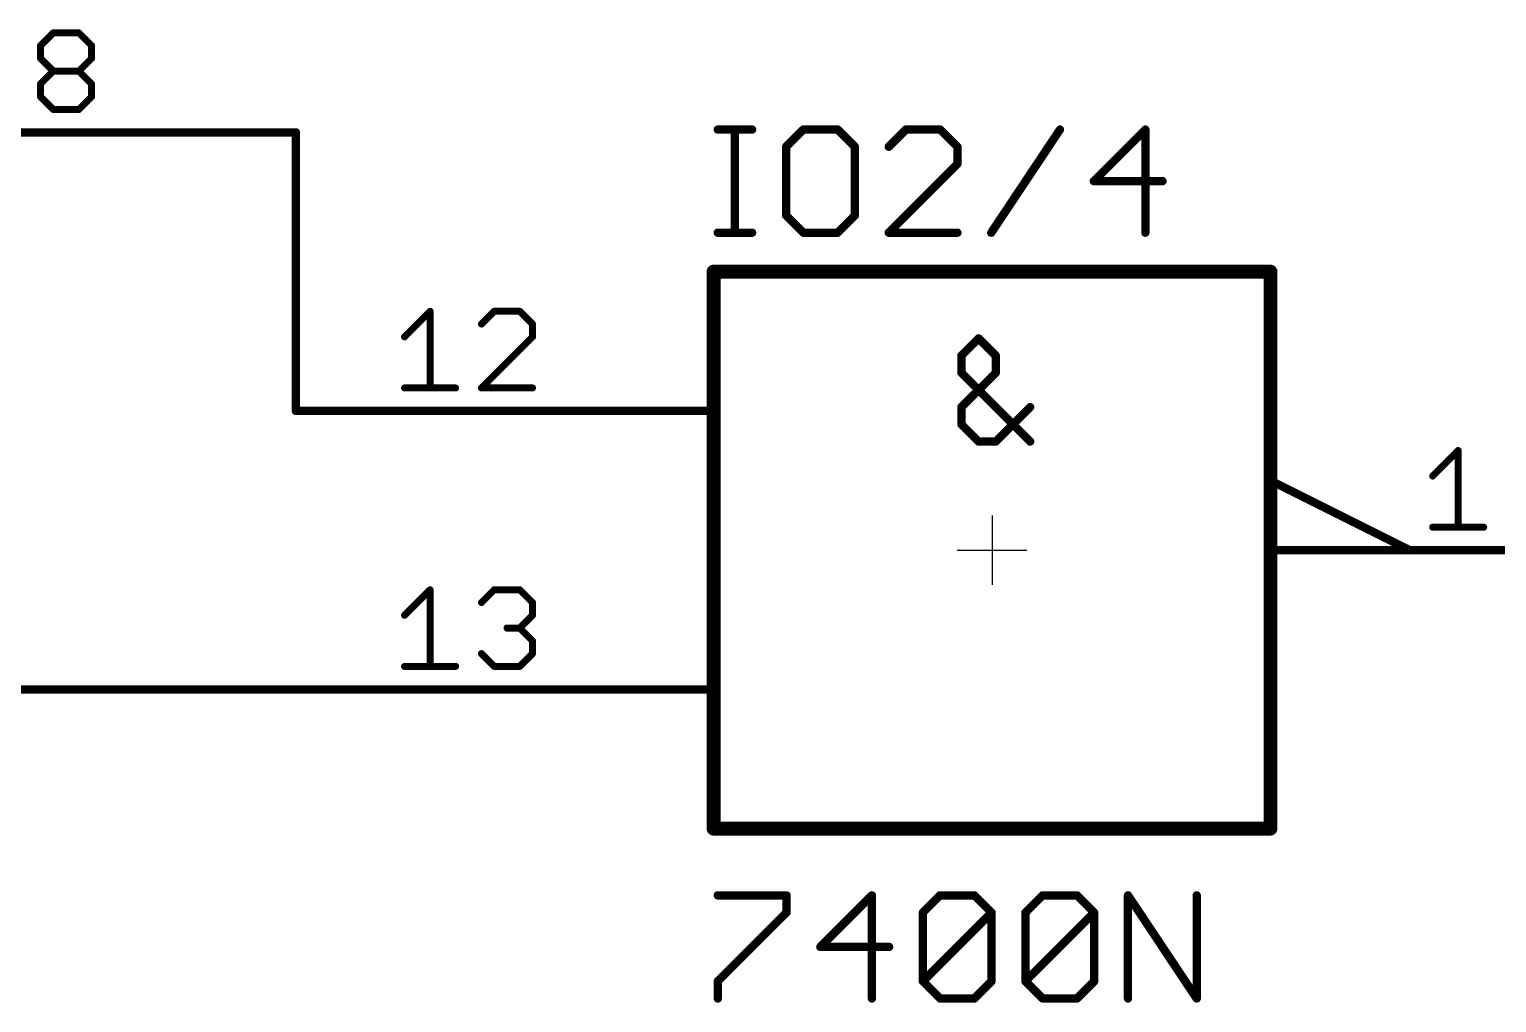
# Model space of a CAD drawing. Extents: x -34 to 81, y -13 to 101.
# Drawn here: x -4.86 to 21.91, y 17.14 to 34.9 of the extents above; entities that cross this region are included whole.
import ezdxf

# ---------------------------------------------------------------- set-up
doc = ezdxf.new("R2010")
doc.units = 0
for name, color, linetype in [('91', 94, 'CONTINUOUS'), ('94', 14, 'CONTINUOUS'), ('95', 250, 'CONTINUOUS'), ('96', 250, 'CONTINUOUS')]:
    doc.layers.add(name, color=color, linetype=linetype)

msp = doc.modelspace()

# ---------------------------------------------------------------- linework, layer by layer
at = {"layer": '91', "const_width": 0.1524}
for points in [[(-2.54, 33.02), (0, 33.02)], [(0, 33.02), (0, 27.94)], [(0, 27.94), (2.54, 27.94)], [(2.54, 22.86), (-30.48, 22.86)]]:
    msp.add_lwpolyline(points, dxfattribs=at)
at = {"layer": '91', "const_width": 0.0762}
for points in [[(-2.54, 33.0581, 1), (-2.54, 32.9819)], [(0.0381, 33.02, 1), (-0.0381, 33.02)], [(0, 32.9819, 1), (0, 33.0581)], [(0, 27.9781, 1), (0, 27.9019)], [(-0.0381, 27.94, 1), (0.0381, 27.94)], [(2.54, 27.9019, 1), (2.54, 27.9781)], [(2.54, 22.8219, 1), (2.54, 22.8981)]]:
    msp.add_lwpolyline(points, format="xyb", dxfattribs=at)
at = {"layer": '94'}
for p, q in [((12.7, 26.035), (12.7, 24.765)), ((12.065, 25.4), (13.335, 25.4))]:
    msp.add_line(p, q, dxfattribs=at)
for points, const_width in [([(-2.54, 33.02), (-5.08, 33.02)], 0.1524), ([(17.78, 30.48), (7.62, 30.48)], 0.254), ([(7.62, 27.94), (7.62, 30.48)], 0.254), ([(17.78, 30.48), (17.78, 26.67)], 0.254), ([(12.4547, 29.2624), (12.1412, 28.9489)], 0.1524), ([(12.7683, 28.9489), (12.4547, 29.2624)], 0.1524), ([(12.1412, 28.9489), (12.1412, 28.6353)], 0.1524), ([(12.7683, 28.6353), (12.7683, 28.9489)], 0.1524), ([(12.1412, 28.0083), (12.7683, 28.6353)], 0.1524), ([(12.1412, 28.6353), (13.3953, 27.3812)], 0.1524), ([(2.54, 27.94), (5.08, 27.94)], 0.1524), ([(5.08, 27.94), (7.62, 27.94)], 0.1524), ([(7.62, 22.86), (7.62, 27.94)], 0.254), ([(12.1412, 27.6947), (12.1412, 28.0083)], 0.1524), ([(13.3953, 28.0083), (12.7683, 27.3812)], 0.1524), ([(12.4547, 27.3812), (12.1412, 27.6947)], 0.1524), ([(12.7683, 27.3812), (12.4547, 27.3812)], 0.1524), ([(17.78, 26.67), (17.78, 25.4)], 0.254), ([(20.32, 25.4), (17.78, 26.67)], 0.1524), ([(17.78, 25.4), (17.78, 20.32)], 0.254), ([(17.78, 25.4), (20.32, 25.4)], 0.1524), ([(22.86, 25.4), (20.32, 25.4)], 0.1524), ([(2.54, 22.86), (5.08, 22.86)], 0.1524), ([(5.08, 22.86), (7.62, 22.86)], 0.1524), ([(7.62, 20.32), (7.62, 22.86)], 0.254), ([(7.62, 20.32), (17.78, 20.32)], 0.254)]:
    msp.add_lwpolyline(points, dxfattribs=dict(at, const_width=const_width))
for points, const_width in [([(-2.54, 32.9819, 1), (-2.54, 33.0581)], 0.0762), ([(7.62, 30.5435, 1), (7.62, 30.4165)], 0.127), ([(7.6835, 30.48, 1), (7.5565, 30.48)], 0.127), ([(17.8435, 30.48, 1), (17.7165, 30.48)], 0.127), ([(17.78, 30.4165, 1), (17.78, 30.5435)], 0.127), ([(12.4817, 29.2893, 1), (12.4278, 29.2355)], 0.0762), ([(12.4817, 29.2355, 1), (12.4278, 29.2893)], 0.0762), ([(12.1793, 28.9489, 1), (12.1031, 28.9489)], 0.0762), ([(12.1143, 28.9758, 1), (12.1681, 28.9219)], 0.0762), ([(12.8064, 28.9489, 1), (12.7302, 28.9489)], 0.0762), ([(12.7413, 28.9219, 1), (12.7952, 28.9758)], 0.0762), ([(12.1681, 28.6623, 1), (12.1143, 28.6084)], 0.0762), ([(12.1031, 28.6353, 1), (12.1793, 28.6353)], 0.0762), ([(12.7302, 28.6353, 1), (12.8064, 28.6353)], 0.0762), ([(12.7952, 28.6084, 1), (12.7413, 28.6623)], 0.0762), ([(2.54, 27.9781, 1), (2.54, 27.9019)], 0.0762), ([(5.08, 27.9781, 1), (5.08, 27.9019)], 0.0762), ([(5.08, 27.9019, 1), (5.08, 27.9781)], 0.0762), ([(7.6835, 27.94, 1), (7.5565, 27.94)], 0.127), ([(7.5565, 27.94, 1), (7.6835, 27.94)], 0.127), ([(7.62, 27.9019, 1), (7.62, 27.9781)], 0.0762), ([(12.1793, 28.0083, 1), (12.1031, 28.0083)], 0.0762), ([(12.1143, 28.0352, 1), (12.1681, 27.9813)], 0.0762), ([(13.4223, 27.9813, 1), (13.3684, 28.0352)], 0.0762), ([(12.1681, 27.7217, 1), (12.1143, 27.6678)], 0.0762), ([(12.1031, 27.6947, 1), (12.1793, 27.6947)], 0.0762), ([(12.4547, 27.4193, 1), (12.4547, 27.3431)], 0.0762), ([(12.4278, 27.3543, 1), (12.4817, 27.4081)], 0.0762), ([(12.7413, 27.4081, 1), (12.7952, 27.3543)], 0.0762), ([(12.7683, 27.3431, 1), (12.7683, 27.4193)], 0.0762), ([(13.3684, 27.3543, 1), (13.4223, 27.4081)], 0.0762), ([(17.8435, 26.67, 1), (17.7165, 26.67)], 0.127), ([(17.7165, 26.67, 1), (17.8435, 26.67)], 0.127), ([(17.797, 26.7041, 1), (17.763, 26.6359)], 0.0762), ([(17.8435, 25.4, 1), (17.7165, 25.4)], 0.127), ([(17.7165, 25.4, 1), (17.8435, 25.4)], 0.127), ([(17.78, 25.4381, 1), (17.78, 25.3619)], 0.0762), ([(20.32, 25.4381, 1), (20.32, 25.3619)], 0.0762), ([(20.303, 25.3659, 1), (20.337, 25.4341)], 0.0762), ([(20.32, 25.3619, 1), (20.32, 25.4381)], 0.0762), ([(2.54, 22.8981, 1), (2.54, 22.8219)], 0.0762), ([(5.08, 22.8981, 1), (5.08, 22.8219)], 0.0762), ([(5.08, 22.8219, 1), (5.08, 22.8981)], 0.0762), ([(7.6835, 22.86, 1), (7.5565, 22.86)], 0.127), ([(7.5565, 22.86, 1), (7.6835, 22.86)], 0.127), ([(7.62, 22.8219, 1), (7.62, 22.8981)], 0.0762), ([(7.62, 20.3835, 1), (7.62, 20.2565)], 0.127), ([(7.5565, 20.32, 1), (7.6835, 20.32)], 0.127), ([(17.7165, 20.32, 1), (17.8435, 20.32)], 0.127), ([(17.78, 20.2565, 1), (17.78, 20.3835)], 0.127)]:
    msp.add_lwpolyline(points, format="xyb", dxfattribs=dict(at, const_width=const_width))
at = {"layer": '95'}
for points, const_width in [([(-4.6609, 34.6043), (-4.4279, 34.8373)], 0.127), ([(-4.4279, 34.8373), (-3.9618, 34.8373)], 0.127), ([(-3.9618, 34.8373), (-3.7288, 34.6043)], 0.127), ([(-4.6609, 34.3712), (-4.6609, 34.6043)], 0.127), ([(-3.7288, 34.6043), (-3.7288, 34.3712)], 0.127), ([(-4.4279, 34.1382), (-4.6609, 34.3712)], 0.127), ([(-3.7288, 34.3712), (-3.9618, 34.1382)], 0.127), ([(-4.6609, 33.9052), (-4.4279, 34.1382)], 0.127), ([(-4.4279, 34.1382), (-3.9618, 34.1382)], 0.127), ([(-3.9618, 34.1382), (-3.7288, 33.9052)], 0.127), ([(-4.6609, 33.6721), (-4.6609, 33.9052)], 0.127), ([(-4.4279, 33.4391), (-4.6609, 33.6721)], 0.127), ([(-3.7288, 33.6721), (-3.9618, 33.4391)], 0.127), ([(-3.7288, 33.9052), (-3.7288, 33.6721)], 0.127), ([(-3.9618, 33.4391), (-4.4279, 33.4391)], 0.127), ([(7.6962, 33.0724), (8.3233, 33.0724)], 0.1524), ([(8.0097, 31.1912), (8.0097, 33.0724)], 0.1524), ([(9.2571, 33.0724), (8.9436, 32.7589)], 0.1524), ([(9.8842, 33.0724), (9.2571, 33.0724)], 0.1524), ([(10.1977, 32.7589), (9.8842, 33.0724)], 0.1524), ([(11.1281, 33.0724), (10.8146, 32.7589)], 0.1524), ([(11.7552, 33.0724), (11.1281, 33.0724)], 0.1524), ([(12.0687, 32.7589), (11.7552, 33.0724)], 0.1524), ([(12.6856, 31.1912), (13.9398, 33.0724)], 0.1524), ([(15.4973, 33.0724), (14.5567, 32.1318)], 0.1524), ([(15.4973, 31.1912), (15.4973, 33.0724)], 0.1524), ([(8.9436, 32.7589), (8.9436, 31.5047)], 0.1524), ([(10.1977, 31.5047), (10.1977, 32.7589)], 0.1524), ([(12.0687, 32.4453), (12.0687, 32.7589)], 0.1524), ([(10.8146, 31.1912), (12.0687, 32.4453)], 0.1524), ([(14.5567, 32.1318), (15.8108, 32.1318)], 0.1524), ([(8.9436, 31.5047), (9.2571, 31.1912)], 0.1524), ([(9.8842, 31.1912), (10.1977, 31.5047)], 0.1524), ([(7.6962, 31.1912), (8.3233, 31.1912)], 0.1524), ([(9.2571, 31.1912), (9.8842, 31.1912)], 0.1524), ([(12.0687, 31.1912), (10.8146, 31.1912)], 0.1524), ([(1.9813, 29.2912), (2.4474, 29.7573)], 0.127), ([(2.4474, 29.7573), (2.4474, 28.3591)], 0.127), ([(3.6177, 29.7573), (3.3846, 29.5243)], 0.127), ([(4.0837, 29.7573), (3.6177, 29.7573)], 0.127), ([(4.3167, 29.5243), (4.0837, 29.7573)], 0.127), ([(4.3167, 29.2912), (4.3167, 29.5243)], 0.127), ([(3.3846, 28.3591), (4.3167, 29.2912)], 0.127), ([(1.9813, 28.3591), (2.9135, 28.3591)], 0.127), ([(4.3167, 28.3591), (3.3846, 28.3591)], 0.127), ([(20.7391, 26.7512), (21.2052, 27.2173)], 0.127), ([(21.2052, 27.2173), (21.2052, 25.8191)], 0.127), ([(20.7391, 25.8191), (21.6712, 25.8191)], 0.127), ([(1.9813, 24.2112), (2.4474, 24.6773)], 0.127), ([(2.4474, 24.6773), (2.4474, 23.2791)], 0.127), ([(3.3846, 24.4443), (3.6177, 24.6773)], 0.127), ([(3.6177, 24.6773), (4.0837, 24.6773)], 0.127), ([(4.0837, 24.6773), (4.3167, 24.4443)], 0.127), ([(4.3167, 24.4443), (4.3167, 24.2112)], 0.127), ([(4.3167, 24.2112), (4.0837, 23.9782)], 0.127), ([(4.0837, 23.9782), (3.8507, 23.9782)], 0.127), ([(4.0837, 23.9782), (4.3167, 23.7452)], 0.127), ([(3.6177, 23.2791), (3.3846, 23.5121)], 0.127), ([(4.3167, 23.5121), (4.0837, 23.2791)], 0.127), ([(4.3167, 23.7452), (4.3167, 23.5121)], 0.127), ([(1.9813, 23.2791), (2.9135, 23.2791)], 0.127), ([(4.0837, 23.2791), (3.6177, 23.2791)], 0.127)]:
    msp.add_lwpolyline(points, dxfattribs=dict(at, const_width=const_width))
for points, const_width in [([(-4.4279, 34.869, 1), (-4.4279, 34.8055)], 0.0635), ([(-4.4054, 34.8148, 1), (-4.4503, 34.8597)], 0.0635), ([(-3.9394, 34.8597, 1), (-3.9843, 34.8148)], 0.0635), ([(-3.9618, 34.8055, 1), (-3.9618, 34.869)], 0.0635), ([(-4.6834, 34.6267, 1), (-4.6384, 34.5818)], 0.0635), ([(-4.6292, 34.6043, 1), (-4.6926, 34.6043)], 0.0635), ([(-3.697, 34.6043, 1), (-3.7605, 34.6043)], 0.0635), ([(-3.7512, 34.5818, 1), (-3.7063, 34.6267)], 0.0635), ([(-4.6384, 34.3937, 1), (-4.6834, 34.3488)], 0.0635), ([(-4.6926, 34.3712, 1), (-4.6292, 34.3712)], 0.0635), ([(-3.7605, 34.3712, 1), (-3.697, 34.3712)], 0.0635), ([(-3.7063, 34.3488, 1), (-3.7512, 34.3937)], 0.0635), ([(-4.4279, 34.1699, 1), (-4.4279, 34.1064)], 0.0635), ([(-4.4503, 34.1157, 1), (-4.4054, 34.1606)], 0.0635), ([(-4.4054, 34.1157, 1), (-4.4503, 34.1606)], 0.0635), ([(-3.9394, 34.1606, 1), (-3.9843, 34.1157)], 0.0635), ([(-3.9843, 34.1606, 1), (-3.9394, 34.1157)], 0.0635), ([(-3.9618, 34.1064, 1), (-3.9618, 34.1699)], 0.0635), ([(-4.6834, 33.9276, 1), (-4.6384, 33.8827)], 0.0635), ([(-4.6384, 33.6946, 1), (-4.6834, 33.6497)], 0.0635), ([(-4.6292, 33.9052, 1), (-4.6926, 33.9052)], 0.0635), ([(-3.697, 33.9052, 1), (-3.7605, 33.9052)], 0.0635), ([(-3.7512, 33.8827, 1), (-3.7063, 33.9276)], 0.0635), ([(-3.7063, 33.6497, 1), (-3.7512, 33.6946)], 0.0635), ([(-4.6926, 33.6721, 1), (-4.6292, 33.6721)], 0.0635), ([(-4.4279, 33.4709, 1), (-4.4279, 33.4074)], 0.0635), ([(-4.4503, 33.4166, 1), (-4.4054, 33.4616)], 0.0635), ([(-3.9843, 33.4616, 1), (-3.9394, 33.4166)], 0.0635), ([(-3.9618, 33.4074, 1), (-3.9618, 33.4709)], 0.0635), ([(-3.7605, 33.6721, 1), (-3.697, 33.6721)], 0.0635), ([(7.6962, 33.1105, 1), (7.6962, 33.0343)], 0.0762), ([(8.0478, 33.0724, 1), (7.9716, 33.0724)], 0.0762), ([(8.3233, 33.0343, 1), (8.3233, 33.1105)], 0.0762), ([(9.2571, 33.1105, 1), (9.2571, 33.0343)], 0.0762), ([(9.284, 33.0455, 1), (9.2302, 33.0993)], 0.0762), ([(9.9111, 33.0993, 1), (9.8572, 33.0455)], 0.0762), ([(9.8842, 33.0343, 1), (9.8842, 33.1105)], 0.0762), ([(11.1281, 33.1105, 1), (11.1281, 33.0343)], 0.0762), ([(11.1551, 33.0455, 1), (11.1012, 33.0993)], 0.0762), ([(11.7821, 33.0993, 1), (11.7283, 33.0455)], 0.0762), ([(11.7552, 33.0343, 1), (11.7552, 33.1105)], 0.0762), ([(13.9715, 33.0513, 1), (13.9081, 33.0935)], 0.0762), ([(15.5354, 33.0724, 1), (15.4592, 33.0724)], 0.0762), ([(15.5242, 33.0455, 1), (15.4703, 33.0993)], 0.0762), ([(8.9166, 32.7858, 1), (8.9705, 32.7319)], 0.0762), ([(8.9817, 32.7589, 1), (8.9055, 32.7589)], 0.0762), ([(10.2358, 32.7589, 1), (10.1596, 32.7589)], 0.0762), ([(10.1708, 32.7319, 1), (10.2246, 32.7858)], 0.0762), ([(10.7877, 32.7858, 1), (10.8415, 32.7319)], 0.0762), ([(12.1068, 32.7589, 1), (12.0306, 32.7589)], 0.0762), ([(12.0418, 32.7319, 1), (12.0957, 32.7858)], 0.0762), ([(12.0306, 32.4453, 1), (12.1068, 32.4453)], 0.0762), ([(12.0957, 32.4184, 1), (12.0418, 32.4723)], 0.0762), ([(14.5567, 32.1699, 1), (14.5567, 32.0937)], 0.0762), ([(14.5297, 32.1587, 1), (14.5836, 32.1049)], 0.0762), ([(15.8108, 32.0937, 1), (15.8108, 32.1699)], 0.0762), ([(8.9705, 31.5317, 1), (8.9166, 31.4778)], 0.0762), ([(8.9055, 31.5047, 1), (8.9817, 31.5047)], 0.0762), ([(10.1596, 31.5047, 1), (10.2358, 31.5047)], 0.0762), ([(10.2246, 31.4778, 1), (10.1708, 31.5317)], 0.0762), ([(7.6962, 31.2293, 1), (7.6962, 31.1531)], 0.0762), ([(7.9716, 31.1912, 1), (8.0478, 31.1912)], 0.0762), ([(8.3233, 31.1531, 1), (8.3233, 31.2293)], 0.0762), ([(9.2571, 31.2293, 1), (9.2571, 31.1531)], 0.0762), ([(9.2302, 31.1643, 1), (9.284, 31.2181)], 0.0762), ([(9.8572, 31.2181, 1), (9.9111, 31.1643)], 0.0762), ([(9.8842, 31.1531, 1), (9.8842, 31.2293)], 0.0762), ([(10.8146, 31.2293, 1), (10.8146, 31.1531)], 0.0762), ([(10.7877, 31.2181, 1), (10.8415, 31.1643)], 0.0762), ([(12.0687, 31.1531, 1), (12.0687, 31.2293)], 0.0762), ([(12.6539, 31.2123, 1), (12.7173, 31.1701)], 0.0762), ([(15.4592, 31.1912, 1), (15.5354, 31.1912)], 0.0762), ([(2.4792, 29.7573, 1), (2.4157, 29.7573)], 0.0635), ([(2.4699, 29.7348, 1), (2.425, 29.7797)], 0.0635), ([(3.6177, 29.789, 1), (3.6177, 29.7255)], 0.0635), ([(3.6401, 29.7348, 1), (3.5952, 29.7797)], 0.0635), ([(4.1062, 29.7797, 1), (4.0613, 29.7348)], 0.0635), ([(4.0837, 29.7255, 1), (4.0837, 29.789)], 0.0635), ([(3.3622, 29.5467, 1), (3.4071, 29.5018)], 0.0635), ([(4.3485, 29.5243, 1), (4.285, 29.5243)], 0.0635), ([(4.2943, 29.5018, 1), (4.3392, 29.5467)], 0.0635), ([(1.9589, 29.3137, 1), (2.0038, 29.2688)], 0.0635), ([(4.285, 29.2912, 1), (4.3485, 29.2912)], 0.0635), ([(4.3392, 29.2688, 1), (4.2943, 29.3137)], 0.0635), ([(1.9813, 28.3909, 1), (1.9813, 28.3274)], 0.0635), ([(2.4157, 28.3591, 1), (2.4792, 28.3591)], 0.0635), ([(2.9135, 28.3274, 1), (2.9135, 28.3909)], 0.0635), ([(3.3846, 28.3909, 1), (3.3846, 28.3274)], 0.0635), ([(3.3622, 28.3816, 1), (3.4071, 28.3366)], 0.0635), ([(4.3167, 28.3274, 1), (4.3167, 28.3909)], 0.0635), ([(21.2369, 27.2173, 1), (21.1734, 27.2173)], 0.0635), ([(21.2276, 27.1948, 1), (21.1827, 27.2397)], 0.0635), ([(20.7166, 26.7737, 1), (20.7616, 26.7288)], 0.0635), ([(20.7391, 25.8509, 1), (20.7391, 25.7874)], 0.0635), ([(21.1734, 25.8191, 1), (21.2369, 25.8191)], 0.0635), ([(21.6712, 25.7874, 1), (21.6712, 25.8509)], 0.0635), ([(2.4792, 24.6773, 1), (2.4157, 24.6773)], 0.0635), ([(2.4699, 24.6548, 1), (2.425, 24.6997)], 0.0635), ([(3.6177, 24.709, 1), (3.6177, 24.6455)], 0.0635), ([(3.6401, 24.6548, 1), (3.5952, 24.6997)], 0.0635), ([(4.1062, 24.6997, 1), (4.0613, 24.6548)], 0.0635), ([(4.0837, 24.6455, 1), (4.0837, 24.709)], 0.0635), ([(3.3622, 24.4667, 1), (3.4071, 24.4218)], 0.0635), ([(4.3485, 24.4443, 1), (4.285, 24.4443)], 0.0635), ([(4.2943, 24.4218, 1), (4.3392, 24.4667)], 0.0635), ([(1.9589, 24.2337, 1), (2.0038, 24.1888)], 0.0635), ([(4.285, 24.2112, 1), (4.3485, 24.2112)], 0.0635), ([(4.3392, 24.1888, 1), (4.2943, 24.2337)], 0.0635), ([(3.8507, 24.0099, 1), (3.8507, 23.9464)], 0.0635), ([(4.1062, 24.0006, 1), (4.0613, 23.9557)], 0.0635), ([(4.0613, 24.0006, 1), (4.1062, 23.9557)], 0.0635), ([(4.0837, 23.9464, 1), (4.0837, 24.0099)], 0.0635), ([(3.4071, 23.5346, 1), (3.3622, 23.4897)], 0.0635), ([(4.3485, 23.7452, 1), (4.285, 23.7452)], 0.0635), ([(4.2943, 23.7227, 1), (4.3392, 23.7676)], 0.0635), ([(4.3392, 23.4897, 1), (4.2943, 23.5346)], 0.0635), ([(1.9813, 23.3108, 1), (1.9813, 23.2474)], 0.0635), ([(2.4157, 23.2791, 1), (2.4792, 23.2791)], 0.0635), ([(2.9135, 23.2474, 1), (2.9135, 23.3108)], 0.0635), ([(3.6177, 23.3108, 1), (3.6177, 23.2474)], 0.0635), ([(3.5952, 23.2566, 1), (3.6401, 23.3016)], 0.0635), ([(4.0613, 23.3016, 1), (4.1062, 23.2566)], 0.0635), ([(4.0837, 23.2474, 1), (4.0837, 23.3108)], 0.0635), ([(4.285, 23.5121, 1), (4.3485, 23.5121)], 0.0635)]:
    msp.add_lwpolyline(points, format="xyb", dxfattribs=dict(at, const_width=const_width))
at = {"layer": '96', "const_width": 0.1524}
for points in [[(7.6962, 19.1024), (8.9503, 19.1024)], [(8.9503, 19.1024), (8.9503, 18.7889)], [(10.5078, 19.1024), (9.5672, 18.1618)], [(10.5078, 17.2212), (10.5078, 19.1024)], [(11.4383, 18.7889), (11.7518, 19.1024)], [(11.7518, 19.1024), (12.3789, 19.1024)], [(12.3789, 19.1024), (12.6924, 18.7889)], [(13.3093, 18.7889), (13.6228, 19.1024)], [(13.6228, 19.1024), (14.2499, 19.1024)], [(14.2499, 19.1024), (14.5635, 18.7889)], [(15.1804, 17.2212), (15.1804, 19.1024)], [(15.1804, 19.1024), (16.4345, 17.2212)], [(16.4345, 17.2212), (16.4345, 19.1024)], [(8.9503, 18.7889), (7.6962, 17.5347)], [(11.4383, 17.5347), (11.4383, 18.7889)], [(11.4383, 17.5347), (12.6924, 18.7889)], [(12.6924, 18.7889), (12.6924, 17.5347)], [(13.3093, 17.5347), (13.3093, 18.7889)], [(13.3093, 17.5347), (14.5635, 18.7889)], [(14.5635, 18.7889), (14.5635, 17.5347)], [(9.5672, 18.1618), (10.8214, 18.1618)], [(7.6962, 17.5347), (7.6962, 17.2212)], [(11.7518, 17.2212), (11.4383, 17.5347)], [(12.6924, 17.5347), (12.3789, 17.2212)], [(13.6228, 17.2212), (13.3093, 17.5347)], [(14.5635, 17.5347), (14.2499, 17.2212)], [(12.3789, 17.2212), (11.7518, 17.2212)], [(14.2499, 17.2212), (13.6228, 17.2212)]]:
    msp.add_lwpolyline(points, dxfattribs=at)
at = {"layer": '96', "const_width": 0.0762}
for points in [[(7.6962, 19.1405, 1), (7.6962, 19.0643)], [(8.9884, 19.1024, 1), (8.9122, 19.1024)], [(8.9503, 19.0643, 1), (8.9503, 19.1405)], [(10.5459, 19.1024, 1), (10.4697, 19.1024)], [(10.5348, 19.0755, 1), (10.4809, 19.1293)], [(11.7518, 19.1405, 1), (11.7518, 19.0643)], [(11.7788, 19.0755, 1), (11.7249, 19.1293)], [(12.4058, 19.1293, 1), (12.3519, 19.0755)], [(12.3789, 19.0643, 1), (12.3789, 19.1405)], [(13.6228, 19.1405, 1), (13.6228, 19.0643)], [(13.6498, 19.0755, 1), (13.5959, 19.1293)], [(14.2769, 19.1293, 1), (14.223, 19.0755)], [(14.2499, 19.0643, 1), (14.2499, 19.1405)], [(15.2121, 19.1235, 1), (15.1486, 19.0813)], [(15.2185, 19.1024, 1), (15.1423, 19.1024)], [(16.4726, 19.1024, 1), (16.3964, 19.1024)], [(8.9122, 18.7889, 1), (8.9884, 18.7889)], [(8.9773, 18.7619, 1), (8.9234, 18.8158)], [(11.4113, 18.8158, 1), (11.4652, 18.7619)], [(11.4764, 18.7889, 1), (11.4002, 18.7889)], [(12.7305, 18.7889, 1), (12.6543, 18.7889)], [(12.7194, 18.7619, 1), (12.6655, 18.8158)], [(12.6655, 18.7619, 1), (12.7194, 18.8158)], [(13.3474, 18.7889, 1), (13.2712, 18.7889)], [(13.2824, 18.8158, 1), (13.3363, 18.7619)], [(14.6016, 18.7889, 1), (14.5254, 18.7889)], [(14.5904, 18.7619, 1), (14.5365, 18.8158)], [(14.5365, 18.7619, 1), (14.5904, 18.8158)], [(9.5672, 18.1999, 1), (9.5672, 18.1237)], [(9.5403, 18.1887, 1), (9.5942, 18.1349)], [(10.8214, 18.1237, 1), (10.8214, 18.1999)], [(7.7343, 17.5347, 1), (7.6581, 17.5347)], [(7.6693, 17.5617, 1), (7.7231, 17.5078)], [(11.4652, 17.5617, 1), (11.4113, 17.5078)], [(11.4113, 17.5617, 1), (11.4652, 17.5078)], [(11.4002, 17.5347, 1), (11.4764, 17.5347)], [(12.6543, 17.5347, 1), (12.7305, 17.5347)], [(12.7194, 17.5078, 1), (12.6655, 17.5617)], [(13.3363, 17.5617, 1), (13.2824, 17.5078)], [(13.2824, 17.5617, 1), (13.3363, 17.5078)], [(13.2712, 17.5347, 1), (13.3474, 17.5347)], [(14.5254, 17.5347, 1), (14.6016, 17.5347)], [(14.5904, 17.5078, 1), (14.5365, 17.5617)], [(7.6581, 17.2212, 1), (7.7343, 17.2212)], [(10.4697, 17.2212, 1), (10.5459, 17.2212)], [(11.7518, 17.2593, 1), (11.7518, 17.1831)], [(11.7249, 17.1943, 1), (11.7788, 17.2481)], [(12.3519, 17.2481, 1), (12.4058, 17.1943)], [(12.3789, 17.1831, 1), (12.3789, 17.2593)], [(13.6228, 17.2593, 1), (13.6228, 17.1831)], [(13.5959, 17.1943, 1), (13.6498, 17.2481)], [(14.223, 17.2481, 1), (14.2769, 17.1943)], [(14.2499, 17.1831, 1), (14.2499, 17.2593)], [(15.1423, 17.2212, 1), (15.2185, 17.2212)], [(16.3964, 17.2212, 1), (16.4726, 17.2212)], [(16.4028, 17.2001, 1), (16.4662, 17.2423)]]:
    msp.add_lwpolyline(points, format="xyb", dxfattribs=at)

doc.saveas('drawing.dxf')
